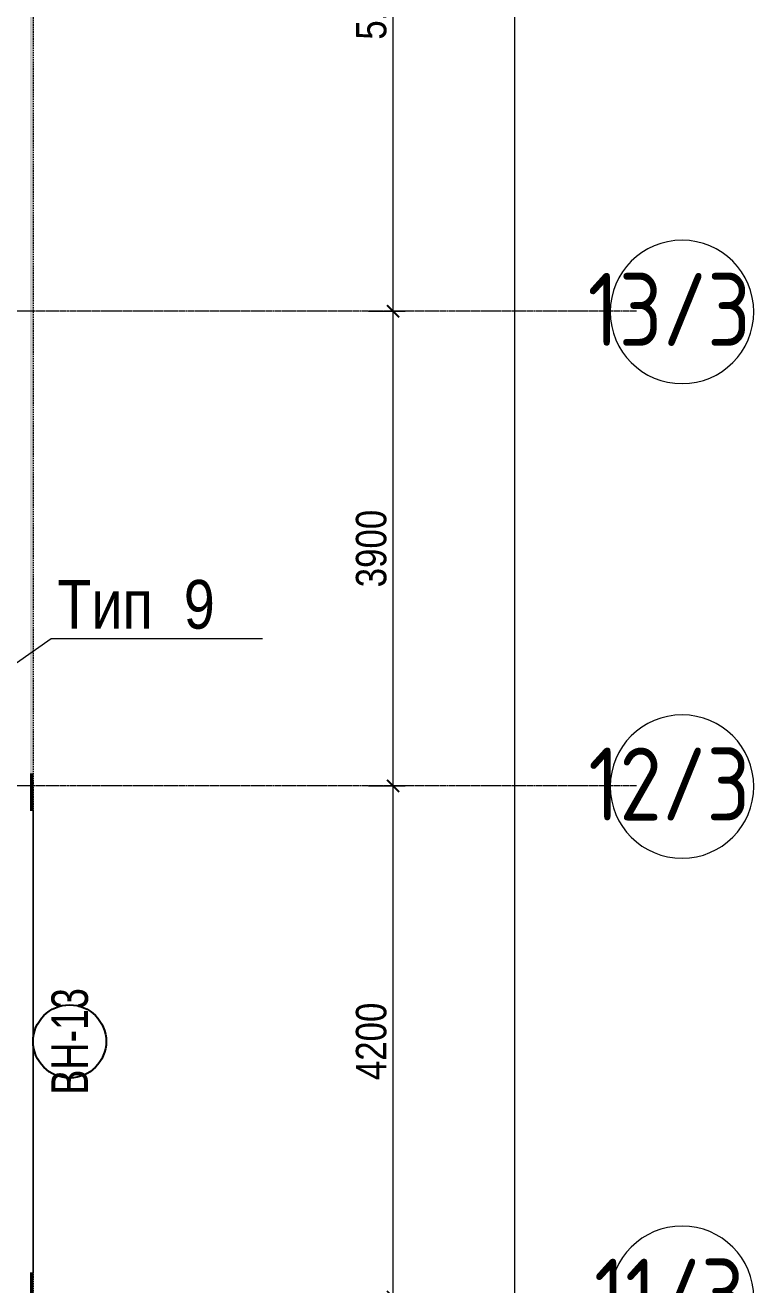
# Model space of a CAD drawing. Header units: millimetres. Extents: x -231292 to 573618, y -153144 to 564035.
# Drawn here: x 123773 to 129756, y 50530 to 60880 of the extents above; entities that cross this region are included whole.
import ezdxf
from ezdxf import colors
from ezdxf.entities.mleader import LeaderData, LeaderLine
from ezdxf.enums import TextEntityAlignment as Align
from ezdxf.math import Vec2, Vec3

# ---------------------------------------------------------------- set-up
doc = ezdxf.new("R2010")
doc.units = ezdxf.units.MM
doc.linetypes.add('CENTER2', pattern=[28.575, 19.05, -3.175, 3.175, -3.175])
doc.linetypes.add('DASHED', pattern=[19.05, 12.7, -6.35])
doc.layers.get('0').update_dxf_attribs({"color": 250})
doc.layers.get('Defpoints').update_dxf_attribs({"color": 250})
for name, color, linetype, lineweight in [('A-Wall-Open', 250, 'Continuous', 5), ('АР_Витраж марка', 250, 'Continuous', 9), ('АР_Штриховка', 250, 'Continuous', 0), ('Размеры зашивки ГКЛ', 250, 'Continuous', 0), ('РД_Оси_100', 250, 'Continuous', 0), ('РД_Оси_размер', 250, 'Continuous', 0)]:
    doc.layers.add(name, color=color, linetype=linetype, lineweight=lineweight)
doc.layers.add('АР_Делит', color=250, linetype='Continuous', lineweight=0, plot=False)
doc.layers.add('РД_Витраж_проем', color=250, linetype='Continuous', lineweight=0, plot=False)
doc.styles.add('Arial_09', font='ARIALN.TTF', dxfattribs={"width": 0.9})
doc.styles.add('style1', font='ARIALN.TTF')
doc.styles.add('ккк', font='isocpeur.ttf', dxfattribs={"width": 0.85, "oblique": 15})
doc.dimstyles.new('Dim100_ареал', dxfattribs={"dimscale": 100, "dimtxt": 2.5, "dimasz": 1, "dimexe": 1, "dimexo": 1, "dimgap": 0.5, "dimtad": 1, "dimzin": 12, "dimdsep": 46, "dimtxsty": 'style1', "dimblk": 'ARCHTICK', "dimcen": 1, "dimdle": 1, "dimclrd": 256, "dimclre": 256, "dimaunit": 1, "dimadec": 0, "dimazin": 3, "dimtfac": 1, "dimtmove": 1, "dimatfit": 3, "dimldrblk": 'OPEN30', "dimfxl": 2, "dimfxlon": 1, "dimtolj": 1, "dimtzin": 0, "dimlwd": 9, "dimlwe": 9, "dimarcsym": 0})

# ---------------------------------------------------------------- blocks, each defined once
blk = doc.blocks.new('A-iden')
at = {"linetype": 'Continuous', "lineweight": 5}
blk.add_circle((-0.73, -4.06), 5.89, dxfattribs=at)
at = {"color": 0, "linetype": 'Continuous', "lineweight": 20, "style": 'ккк', "width": 0.85}
blk.add_attdef('ID', text='', height=6, dxfattribs=at).set_placement((0.31, -3.85), align=Align.MIDDLE_CENTER)
blk = doc.blocks.new('_ArchTick')
at = {"color": 0, "linetype": 'ByBlock', "const_width": 0.15}
blk.add_lwpolyline([(-0.5, -0.5), (0.5, 0.5)], dxfattribs=at)
blk = doc.blocks.new('*D1614')
at = {"layer": 'Defpoints', "color": 0, "transparency": 16777216}
for p in [(116910, 69000), (118910, 69000), (116910, 0)]:
    blk.add_point(p, dxfattribs=at)
at = {"layer": 'РД_Оси_размер', "lineweight": 9, "transparency": 16777216}
for p, q in [((118910, -100), (118910, 69100)), ((118710, 69000), (119010, 69000)), ((118710, 0), (119010, 0))]:
    blk.add_line(p, q, dxfattribs=at)
at = {"layer": 'РД_Оси_размер', "lineweight": 9, "transparency": 16777216, "xscale": 100, "yscale": 100, "zscale": 100}
for p, rotation in [((118910, 69000), 90), ((118910, 0), 270)]:
    blk.add_blockref('_ArchTick', p, dxfattribs=dict(at, rotation=rotation))
at = {"layer": 'РД_Оси_размер', "color": 0, "transparency": 16777216, "insert": (118732, 34500), "char_height": 250, "attachment_point": 5, "rotation": 90, "style": 'style1'}
blk.add_mtext('\\A1;69000', dxfattribs=at)
blk = doc.blocks.new('_Open30')
at = {"color": 0, "linetype": 'ByBlock', "lineweight": -2}
for p, q in [((-1, 0.27), (0, 0)), ((0, 0), (-1, -0.27)), ((0, 0), (-1, 0))]:
    blk.add_line(p, q, dxfattribs=at)
blk = doc.blocks.new('*D1433')
at = {"layer": 'Defpoints', "color": 0, "transparency": 16777216}
for p in [(116910, 37200), (117910, 37200), (116910, 33000)]:
    blk.add_point(p, dxfattribs=at)
at = {"layer": 'РД_Оси_размер', "lineweight": 9, "transparency": 16777216}
for p, q in [((117910, 32900), (117910, 37300)), ((117710, 37200), (118010, 37200)), ((117710, 33000), (118010, 33000))]:
    blk.add_line(p, q, dxfattribs=at)
at = {"layer": 'РД_Оси_размер', "lineweight": 9, "transparency": 16777216, "xscale": 100, "yscale": 100, "zscale": 100}
for p, rotation in [((117910, 37200), 90), ((117910, 33000), 270)]:
    blk.add_blockref('_ArchTick', p, dxfattribs=dict(at, rotation=rotation))
at = {"layer": 'РД_Оси_размер', "color": 0, "transparency": 16777216, "insert": (117732, 35100), "char_height": 250, "attachment_point": 5, "rotation": 90, "style": 'style1'}
blk.add_mtext('\\A1;4200', dxfattribs=at)
blk = doc.blocks.new('*D1434')
at = {"layer": 'Defpoints', "color": 0, "transparency": 16777216}
for p in [(116910, 41400), (117910, 41400), (116910, 37200)]:
    blk.add_point(p, dxfattribs=at)
at = {"layer": 'РД_Оси_размер', "lineweight": 9, "transparency": 16777216}
for p, q in [((117910, 37100), (117910, 41500)), ((117710, 41400), (118010, 41400)), ((117710, 37200), (118010, 37200))]:
    blk.add_line(p, q, dxfattribs=at)
at = {"layer": 'РД_Оси_размер', "lineweight": 9, "transparency": 16777216, "xscale": 100, "yscale": 100, "zscale": 100}
for p, rotation in [((117910, 41400), 90), ((117910, 37200), 270)]:
    blk.add_blockref('_ArchTick', p, dxfattribs=dict(at, rotation=rotation))
at = {"layer": 'РД_Оси_размер', "color": 0, "transparency": 16777216, "insert": (117732, 39300), "char_height": 250, "attachment_point": 5, "rotation": 90, "style": 'style1'}
blk.add_mtext('\\A1;4200', dxfattribs=at)
blk = doc.blocks.new('*D1435')
at = {"layer": 'Defpoints', "color": 0, "transparency": 16777216}
for p in [(116910, 45300), (117910, 45300), (116910, 41400)]:
    blk.add_point(p, dxfattribs=at)
at = {"layer": 'РД_Оси_размер', "lineweight": 9, "transparency": 16777216}
for p, q in [((117910, 41300), (117910, 45400)), ((117710, 45300), (118010, 45300)), ((117710, 41400), (118010, 41400))]:
    blk.add_line(p, q, dxfattribs=at)
at = {"layer": 'РД_Оси_размер', "lineweight": 9, "transparency": 16777216, "xscale": 100, "yscale": 100, "zscale": 100}
for p, rotation in [((117910, 45300), 90), ((117910, 41400), 270)]:
    blk.add_blockref('_ArchTick', p, dxfattribs=dict(at, rotation=rotation))
at = {"layer": 'РД_Оси_размер', "color": 0, "transparency": 16777216, "insert": (117732, 43350), "char_height": 250, "attachment_point": 5, "rotation": 90, "style": 'style1'}
blk.add_mtext('\\A1;3900', dxfattribs=at)
blk = doc.blocks.new('*D1436')
at = {"layer": 'Defpoints', "color": 0, "transparency": 16777216}
for p in [(116910, 50400), (117910, 50400), (116910, 45300)]:
    blk.add_point(p, dxfattribs=at)
at = {"layer": 'РД_Оси_размер', "lineweight": 9, "transparency": 16777216}
for p, q in [((117910, 45200), (117910, 50500)), ((117710, 50400), (118010, 50400)), ((117710, 45300), (118010, 45300))]:
    blk.add_line(p, q, dxfattribs=at)
at = {"layer": 'РД_Оси_размер', "lineweight": 9, "transparency": 16777216, "xscale": 100, "yscale": 100, "zscale": 100}
for p, rotation in [((117910, 50400), 90), ((117910, 45300), 270)]:
    blk.add_blockref('_ArchTick', p, dxfattribs=dict(at, rotation=rotation))
at = {"layer": 'РД_Оси_размер', "color": 0, "transparency": 16777216, "insert": (117732, 47850), "char_height": 250, "attachment_point": 5, "rotation": 90, "style": 'style1'}
blk.add_mtext('\\A1;5100', dxfattribs=at)
blk = doc.blocks.new('МаркаВитража1')
at = {"layer": 'Defpoints'}
blk.add_circle((0, 0), 3, dxfattribs=at)
at = {"color": 0, "linetype": 'ByBlock', "lineweight": -2, "style": 'Arial_09', "width": 0.9}
blk.add_attdef('АР-ОКНО:НАИМЕНОВАНИЕ', text='', height=3, dxfattribs=at).set_placement((0, 0), align=Align.MIDDLE)
blk = doc.blocks.new('СОШ_2200_АР_ОСИ_М100_28.05.24')
at = {"layer": 'АР_Делит', "color": 5, "linetype": 'DASHED'}
blk.add_lwpolyline([(114955, 135155), (114955, -355), (93595.036, -355), (93595.036, 13855), (94145, 13855), (94145, 68320), (66055, 68320), (66055, 13857.73), (83455, 13857.73), (83455, -355), (45245, -355), (45245, 13145), (44695, 13145), (44695, 26755), (45245, 26755), (45245, 68320), (20455, 68320), (20455, 26755), (27955, 26755), (27955, 13145), (-355, 13145), (-355, 100855)], dxfattribs=at)
at = {"layer": 'РД_Оси_100', "linetype": 'CENTER2'}
for p, q in [((119910, 45300), (94200, 45300)), ((119910, 41400), (94200, 41400))]:
    blk.add_line(p, q, dxfattribs=at)
at = {"layer": 'РД_Оси_100', "color": 0}
ref = blk.add_blockref('A-iden', (120210, 45700), dxfattribs=dict(at, xscale=-100, yscale=100, zscale=100))
ref.add_attrib('ID', '13/3', dxfattribs={"layer": '0', "color": 0, "linetype": 'Continuous', "lineweight": 20, "height": 600, "style": 'ккк', "width": 0.85}).set_placement((120178.57, 45314.738), align=Align.MIDDLE_CENTER)
ref = blk.add_blockref('A-iden', (120210, 41800), dxfattribs=dict(at, xscale=-100, yscale=100, zscale=100))
ref.add_attrib('ID', '12/3', dxfattribs={"layer": '0', "color": 0, "linetype": 'Continuous', "lineweight": 20, "height": 600, "style": 'ккк', "width": 0.85}).set_placement((120178.57, 41414.738), align=Align.MIDDLE_CENTER)
ref = blk.add_blockref('A-iden', (120210, 37600), dxfattribs=dict(at, xscale=-100, yscale=100, zscale=100))
ref.add_attrib('ID', '11/3', dxfattribs={"layer": '0', "color": 0, "linetype": 'Continuous', "lineweight": 20, "height": 600, "style": 'ккк', "width": 0.85}).set_placement((120178.57, 37214.738), align=Align.MIDDLE_CENTER)
at = {"layer": 'РД_Оси_размер'}
for base, p1, p2, picture, middle in [((118910, 69000), (116910, 0), (116910, 69000), '*D1614', (118732.357, 34500)), ((117910, 50400), (116910, 45300), (116910, 50400), '*D1436', (117732.357, 47850)), ((117910, 45300), (116910, 41400), (116910, 45300), '*D1435', (117732.357, 43350)), ((117910, 41400), (116910, 37200), (116910, 41400), '*D1434', (117732.357, 39300)), ((117910, 37200), (116910, 33000), (116910, 37200), '*D1433', (117732.357, 35100))]:
    dim = blk.add_linear_dim(base=base, p1=p1, p2=p2, angle=90, dimstyle='Dim100_ареал', dxfattribs=at)
    dim.commit()
    dim.dimension.update_dxf_attribs({"geometry": picture, "text_midpoint": middle})

msp = doc.modelspace()

# ---------------------------------------------------------------- hatches: boundary and pattern name
at = {"layer": 'АР_Штриховка', "linetype": 'Continuous', "lineweight": 0}
h = msp.add_hatch(dxfattribs=at)
h.set_pattern_fill('_U', color=256, angle=-360, style=0, pattern_type=0)
h.set_pattern_definition([(360, (8883.4027, 13229.6861), (2e-16, 1), [])])
h.paths.add_polyline_path([(123838.403, 109429.686), (123813.403, 109429.686), (123813.403, 108529.689), (123838.403, 108529.689)], flags=0)
h.paths.add_polyline_path([(123838.403, 105229.689), (123813.403, 105229.689), (123813.403, 103329.686), (123838.403, 103329.686)], flags=0)
h.paths.add_polyline_path([(123838.403, 100029.686), (123813.403, 100029.686), (123813.403, 98529.691), (123838.403, 98529.691)], flags=0)
h.paths.add_polyline_path([(123838.403, 96129.691), (123813.403, 96129.691), (123813.403, 94879.686), (123838.403, 94879.686)], flags=0)
h.paths.add_polyline_path([(123838.403, 92779.686), (123813.403, 92779.686), (123813.403, 91879.686), (123838.403, 91879.686)], flags=0)
h.paths.add_polyline_path([(123838.403, 89779.686), (123813.403, 89779.686), (123813.403, 88879.686), (123838.403, 88879.686)], flags=0)
h.paths.add_polyline_path([(123838.403, 86779.686), (123813.403, 86779.686), (123813.403, 85879.686), (123838.403, 85879.686)], flags=0)
h.paths.add_polyline_path([(123838.403, 83779.686), (123813.403, 83779.686), (123813.403, 81329.686), (123838.403, 81329.686)], flags=0)
h.paths.add_polyline_path([(123838.403, 78029.686), (123813.403, 78029.686), (123813.403, 77129.686), (123838.403, 77129.686)], flags=0)
h.paths.add_polyline_path([(123838.403, 75929.686), (123813.403, 75929.686), (123813.403, 75029.686), (123838.403, 75029.686)], flags=0)
h.paths.add_polyline_path([(123838.403, 73829.686), (123813.403, 73829.686), (123813.403, 72029.686), (123838.403, 72029.686)], flags=0)
h.paths.add_polyline_path([(123838.403, 68729.686), (123813.403, 68729.686), (123813.403, 67829.686), (123838.403, 67829.686)], flags=0)
h.paths.add_polyline_path([(123838.403, 66629.686), (123813.403, 66629.686), (123813.403, 65729.686), (123838.403, 65729.686)], flags=0)
h.paths.add_polyline_path([(123838.403, 64529.686), (123813.403, 64529.686), (123813.403, 54729.686), (123838.403, 54729.686)], flags=0)
h = msp.add_hatch(dxfattribs=at)
h.set_pattern_fill('_U', color=256, angle=-360, style=0, pattern_type=0)
h.set_pattern_definition([(360, (8883.4027, 13229.6861), (-2e-16, 1), [])])
h.paths.add_polyline_path([(123838.401, 54729.686), (123813.401, 54729.686), (123813.401, 54429.687), (123838.401, 54429.687)], flags=0)
h.paths.add_polyline_path([(123838.406, 50629.686), (123813.406, 50629.686), (123813.406, 50329.686), (123838.406, 50329.686)], flags=0)

# ---------------------------------------------------------------- linework, layer by layer
at = {"layer": 'A-Wall-Open', "linetype": 'Continuous', "lineweight": 5}
msp.add_line((123838.401, 54429.686), (123838.406, 50629.686), dxfattribs=at)
at = {"layer": 'РД_Витраж_проем', "linetype": 'Continuous', "lineweight": 0}
msp.add_line((123838.406, 50629.687), (123838.401, 54429.687), dxfattribs=at)

# ---------------------------------------------------------------- block references
at = {"layer": 'АР_Витраж марка', "linetype": 'Continuous', "lineweight": 9, "xscale": 100, "yscale": 100, "zscale": 100, "rotation": 90}
msp.add_blockref('МаркаВитража1', (124138.404, 52529.687), dxfattribs=at).add_auto_attribs({'АР-ОКНО:НАИМЕНОВАНИЕ': 'ВН-13'})
at = {"layer": 'РД_Оси_100'}
msp.add_blockref('СОШ_2200_АР_ОСИ_М100_28.05.24', (8883.403, 13229.686), dxfattribs=at)

# ---------------------------------------------------------------- leaders
at = {"layer": 'Размеры зашивки ГКЛ'}
ml = msp.add_multileader_mtext('Standard', dxfattribs=at)
ml.set_content('\\pxsm1;Тип  9 ', color=(0, 0, 138), style='style1')
ml.set_leader_properties(color=256, linetype='ByLayer', lineweight=9)
ml.build(insert=Vec2(0, 0))
ml.multileader.update_dxf_attribs({"has_dogleg": 0, "text_left_attachment_type": 6, "text_right_attachment_type": 6, "text_bottom_attachment_type": 10, "dogleg_length": 25, "arrow_head_size": 400})
ctx = ml.context
ctx.base_point, ctx.char_height, ctx.arrow_head_size, ctx.landing_gap_size, ctx.plane_origin = Vec3(123986.487, 55841.398), 400, 400, 50, Vec3(112958.156, 62000.251)
ctx.left_attachment, ctx.right_attachment, ctx.top_attachment = 6, 6, 10
notes = []
notes.append((ctx, [(0, (1, 1, 0), (123961.487, 55841.398), (1, 0), 25, [(1, [(122833.403, 55029.686)], 0, [])])]))
ctx.mtext.insert, ctx.mtext.width, ctx.mtext.defined_height, ctx.mtext.line_spacing_factor, ctx.mtext.flow_direction = Vec3(124036.487, 56321.398), 1668.44707, 600, 0.3, 5
for ctx, leaders in notes:
    for number, flags, end, landing, length, lines in leaders:
        leader = LeaderData()
        leader.index, (leader.has_last_leader_line, leader.has_dogleg_vector, leader.attachment_direction) = number, flags
        leader.last_leader_point, leader.dogleg_vector, leader.dogleg_length = Vec3(end), Vec3(landing), length
        for number, points, colour, breaks in lines:
            line = LeaderLine()
            line.index, line.vertices, line.color, line.breaks = number, Vec3.list(points), colors.encode_raw_color(colour), breaks
            leader.lines.append(line)
        ctx.leaders.append(leader)

doc.saveas('drawing.dxf')
